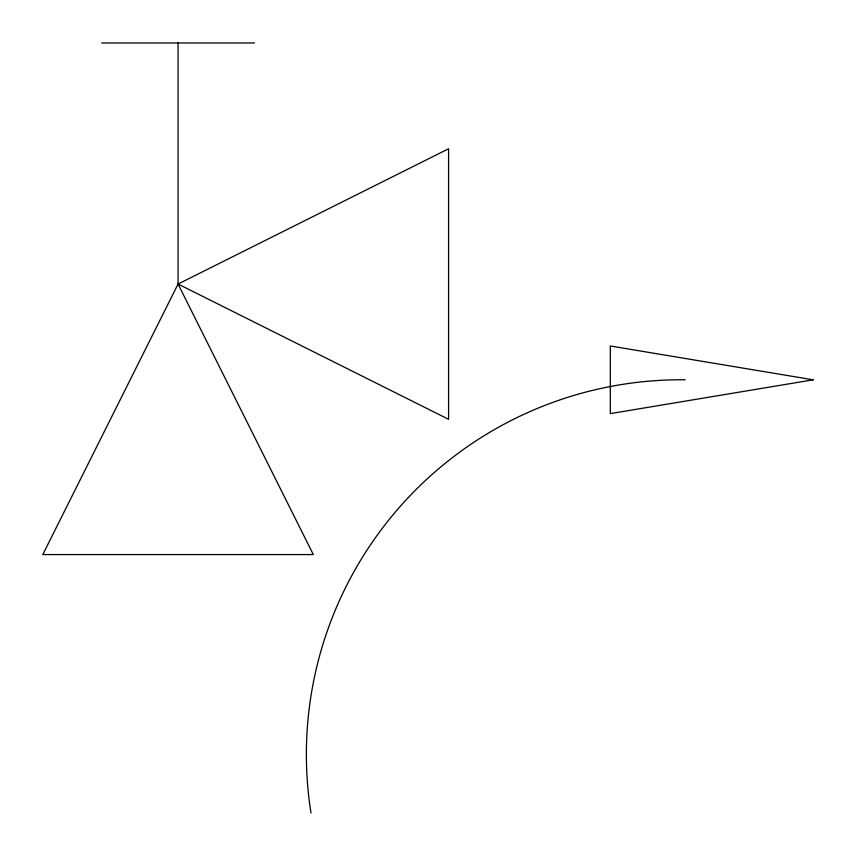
<?xml version="1.0" encoding="UTF-8"?>
<svg xmlns="http://www.w3.org/2000/svg" width="856" height="856" viewBox="0 0 856 856"><rect width="100%" height="100%" fill="white"/><g stroke="black" fill="none" stroke-linecap="round" stroke-linejoin="round"><path stroke-width="1.28" d="M178.059 284.042L448.587 419.312L448.587 148.784L178.059 284.042L42.8 554.57L313.317 554.57L178.059 284.042L178.059 42.971M101.65 42.971L254.467 42.971M310.985 813.029A374.65 374.65 0 0 1 685.185 379.807M813.2 379.807L610.307 413.619L610.307 345.985L813.2 379.807"/></g></svg>
